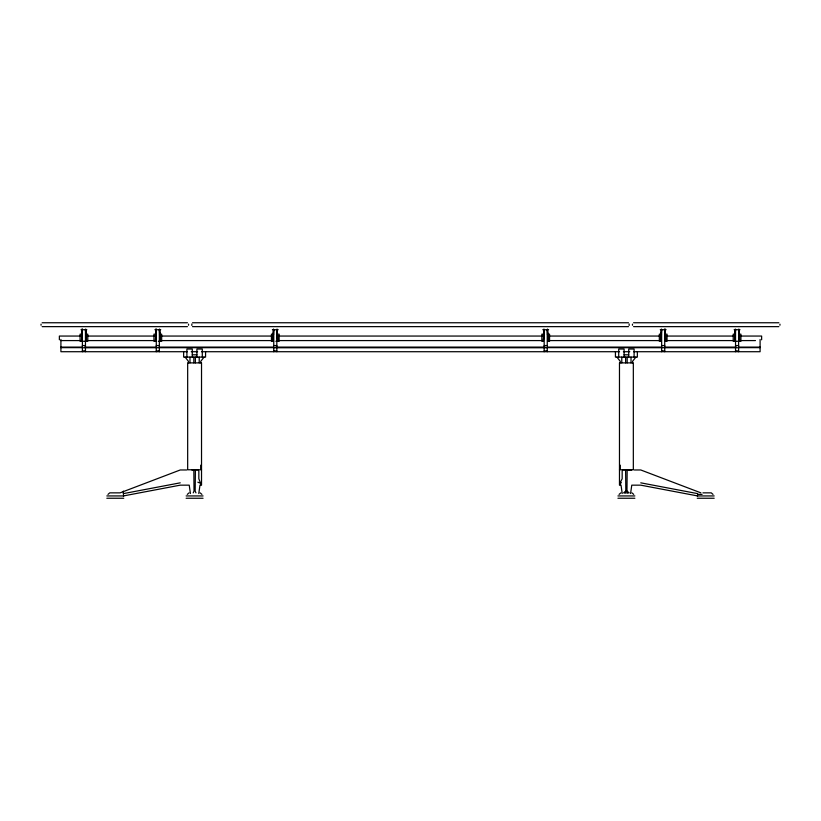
<?xml version="1.0" encoding="UTF-8"?>
<svg xmlns="http://www.w3.org/2000/svg" width="821" height="821" viewBox="0 0 821 821"><rect width="100%" height="100%" fill="white"/><g stroke="black" fill="none" stroke-linecap="round" stroke-linejoin="round"><path stroke-width="1.23" d="M627.757 492.857L626.977 491.091L627.152 469.971L631.708 469.971L626.402 469.766M548.243 336.918L548.182 341.259L547.463 329.036L547.935 335.05M665.718 336.918L665.657 341.259L664.948 329.036M739.608 336.918L739.547 341.259L738.838 329.036M543.235 341.259L543.943 329.036L543.492 335.05M660.71 341.259L661.418 329.036M734.6 341.259L735.308 329.036M625.038 492.857L625.828 491.091L625.612 469.971L622.934 469.766L622.164 471.1L622.164 478.797L620.46 481.989L620.399 485.16M81.618 341.259L82.387 329.714L82.387 351.716M155.508 341.259L156.277 329.714L156.277 351.716M272.993 341.259L273.752 329.714L273.752 351.716M734.774 341.259L735.534 329.714L735.534 351.716M81.7 335.05L82.162 329.036M155.59 335.05L156.052 329.036M273.065 335.05L273.526 329.036L272.818 341.259M82.162 329.036L81.453 341.259M86.349 336.918L86.4 341.259L85.692 329.036M156.052 329.036L155.343 341.259M160.239 336.918L160.29 341.259L159.582 329.036M277.724 336.918L277.765 341.259L277.057 329.036M660.967 335.05L661.336 330.237M734.857 335.05L735.226 330.237M198.785 493.544L199.975 485.16L201.525 485.16L201.525 362.882L187.67 362.882L187.67 469.766L201.525 469.766M630.59 493.544L631.77 485.16L640.76 485.16L697.624 495.935M193.243 492.857L194.023 491.091L193.848 469.971L191.868 469.971M204.06 357.104L200.755 361.343L200.755 362.882M635.865 357.104L632.56 361.343L632.56 362.882M107.982 494.396L109.747 492.857L120.092 492.857L180.24 469.971L186.716 469.971M187.291 494.396L189.056 492.857M619.085 494.396L620.861 492.857M625.828 491.091L623.632 492.857L629.173 492.857L626.977 491.091M123.376 493.626L180.24 482.83M123.376 495.935L180.24 485.16L189.23 485.16L190.41 493.544M42.148 322.756L187.434 322.756M192.525 322.756L628.476 322.756M633.566 322.756L778.852 322.756M42.148 326.635L187.434 326.635M192.525 326.635L628.476 326.635M633.566 326.635L778.852 326.635M80.992 329.714L86.852 329.714M154.882 329.714L160.742 329.714M272.367 329.714L278.216 329.714M542.784 329.714L548.633 329.714M660.258 329.714L666.118 329.714M734.148 329.714L740.008 329.714M82.274 334.168L80.078 334.168L80.078 341.259L87.775 341.259L87.775 334.168L85.579 334.168M156.164 334.168L153.968 334.168L153.968 341.259L156.164 341.259M159.469 334.168L161.665 334.168L161.665 341.259L158.361 341.259M273.639 334.168L271.443 334.168L271.443 341.259L273.639 341.259M276.944 334.168L279.14 334.168L279.14 341.259L275.846 341.259M544.056 334.168L541.86 334.168L541.86 341.259L543.41 341.259L544.169 329.714L544.169 351.716M547.361 334.168L549.557 334.168L549.557 341.259L548.007 341.259L547.248 329.714L547.248 351.716M661.531 334.168L659.335 334.168L659.335 341.259L660.884 341.259L661.644 329.714L661.644 351.716M664.836 334.168L667.032 334.168L667.032 341.259L665.492 341.259L664.723 329.714L664.723 351.716M735.421 334.168L733.225 334.168L733.225 341.259L740.922 341.259L740.922 334.168L738.726 334.168M80.92 336.056L59.369 336.056L59.369 339.822M87.334 336.056L155.302 336.056M161.716 336.056L271.997 336.056M278.411 336.056L542.589 336.056M549.003 336.056L659.284 336.056M665.698 336.056L733.666 336.056M740.08 336.056L761.631 336.056L761.631 339.822M60.908 340.582L80.92 340.582M87.334 340.582L155.302 340.582M161.716 340.582L273.28 340.582M278.411 340.582L542.589 340.582M547.72 340.582L659.284 340.582M665.698 340.582L733.666 340.582M740.08 340.582L755.474 340.582M82.387 345.559L85.466 345.559M156.277 345.559L159.356 345.559M273.752 345.559L276.831 345.559M544.169 345.559L547.248 345.559M661.644 345.559L664.723 345.559M735.534 345.559L738.613 345.559M60.908 347.098L82.203 347.098M84.768 347.098L156.585 347.098M159.151 347.098L273.28 347.098M275.846 347.098L545.154 347.098M547.72 347.098L661.849 347.098M664.415 347.098L736.232 347.098M738.797 347.098L760.092 347.098M60.908 347.642L82.203 347.642M82.387 347.765L273.28 347.642M273.752 347.765L547.248 347.765M547.72 347.642L738.613 347.765M738.797 347.642L760.092 347.642M82.387 350.906L85.466 350.906M156.277 350.906L159.356 350.906M273.752 350.906L276.831 350.906M544.169 350.906L547.248 350.906M661.644 350.906L664.723 350.906M735.534 350.906L738.613 350.906M187.362 351.716L60.908 351.716L60.908 339.463M191.211 351.716L197.615 351.716M201.463 351.716L619.537 351.716M623.385 351.716L629.789 351.716M633.638 351.716L760.092 351.716L760.092 339.463M192.288 354.795L196.907 354.795M624.093 354.795L628.712 354.795M619.475 469.766L633.33 469.766L633.33 362.882L619.475 362.882L619.475 485.16L621.025 485.16L622.215 493.544M634.284 469.971L640.76 469.971L700.908 492.857M702.94 492.857L711.253 492.857L713.018 494.396M697.624 494.396L702.058 494.396M106.822 495.935L123.755 495.935M186.131 495.935L203.064 495.935M617.936 495.935L634.869 495.935M697.245 495.935L714.178 495.935M106.822 498.244L123.755 498.244M186.131 498.244L203.064 498.244M617.936 498.244L634.869 498.244M697.245 498.244L714.178 498.244M640.76 482.83L697.624 493.626M197.861 482.204L200.601 483.251L200.601 485.16M631.944 492.857L633.709 494.396M200.139 492.857L201.915 494.396M620.46 481.989L621.374 482.83M616.94 357.104L620.245 361.343L620.245 362.882M185.136 357.104L188.44 361.343L188.44 362.882M195.962 492.857L195.172 491.091L195.388 469.971L198.066 469.766L198.836 471.1L198.836 478.797L200.601 483.251M664.948 329.036L665.41 335.05M159.664 330.237L160.033 335.05M85.774 330.237L86.143 335.05M739.382 341.259L738.613 329.714L738.613 351.716M277.59 341.259L276.831 329.714L276.831 351.716M160.116 341.259L159.356 329.714L159.356 351.716M86.226 341.259L85.466 329.714L85.466 351.716M779.95 324.151L779.95 325.239M637.363 351.716L637.363 357.104L615.432 357.104L615.432 351.716M634.099 357.104L634.099 349.028L628.712 349.028L628.712 357.104M632.468 324.151L632.468 325.239M631.021 357.104L631.021 362.882M629.153 323.956L629.153 325.434M627.172 357.104L627.172 362.882M625.633 357.104L625.633 362.882M624.093 357.104L624.093 349.028L618.706 349.028L618.706 357.104M621.784 357.104L621.784 362.882M620.245 465.148L620.245 468.996M205.568 351.716L205.568 357.104L183.637 357.104L183.637 351.716M202.294 357.104L202.294 349.028L196.907 349.028L196.907 357.104M200.755 465.148L200.755 468.996M199.216 357.104L199.216 362.882M195.367 357.104L195.367 362.882M193.828 357.104L193.828 362.882M192.288 357.104L192.288 349.028L186.901 349.028L186.901 357.104M191.847 323.956L191.847 325.434M189.979 357.104L189.979 362.882M188.532 324.151L188.532 325.239M123.376 491.091L123.376 494.396M41.05 324.151L41.05 325.239"/></g></svg>
